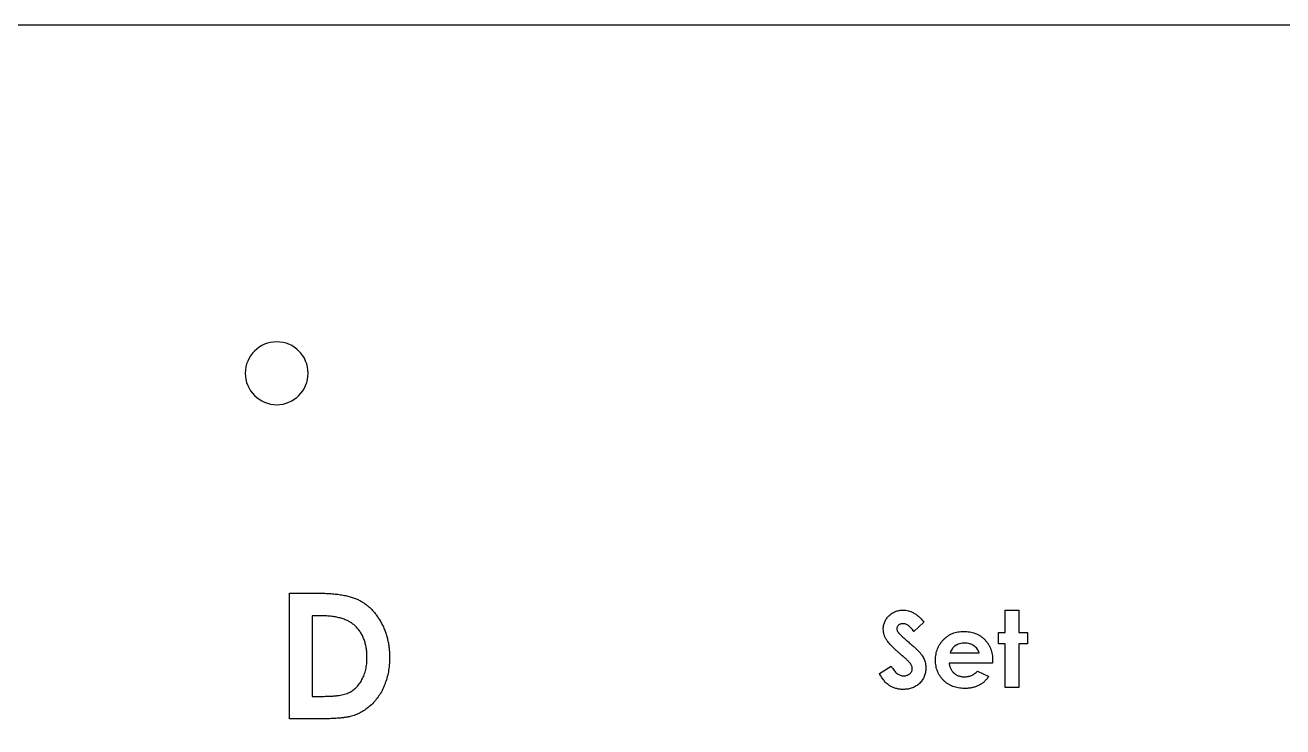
# Model space of a CAD drawing. Extents: x 0 to 254, y 0 to 81.
# Drawn here: x 127.1 to 190.6, y 45.8 to 81.2 of the extents above; entities that cross this region are included whole.
import ezdxf

# ---------------------------------------------------------------- set-up
doc = ezdxf.new("R2010")
doc.units = 0
doc.layers.get('0').update_dxf_attribs({"linetype": 'CONTINUOUS'})
doc.layers.add('1', color=7, linetype='CONTINUOUS')

msp = doc.modelspace()

# ---------------------------------------------------------------- linework, layer by layer
at = {"color": 7}
for points in [[(0.120758, 81.210954), (0.120758, 0.120761), (254.120758, 0.120761), (254.120758, 81.210954)], [(141.408258, 63.620761)], [(177.285758, 49.94384), (177.285758, 47.745761), (176.601911, 47.745761), (176.601911, 49.94384), (176.25999, 49.94384), (176.25999, 50.529998), (176.601911, 50.529998), (176.601911, 51.653445), (177.285758, 51.653445), (177.285758, 50.529998), (177.725374, 50.529998), (177.725374, 49.94384)], [(144.370828, 49.513866)], [(145.504212, 48.88548)]]:
    msp.add_lwpolyline(points, close=True, dxfattribs=at)
for points in [[(141.929793, 46.158208), (140.47204, 46.158235), (140.47204, 52.508235), (141.908168, 52.508235)], [(142.04682, 51.368463), (141.611784, 51.368489), (141.611784, 47.29798), (142.207097, 47.29798)], [(172.498811, 51.046544), (171.987453, 50.578681)], [(175.966911, 49.095903), (175.96453, 48.966893), (173.76879, 48.966893)], [(170.251893, 48.459422), (170.85333, 48.820366)], [(175.199066, 48.572293), (175.771482, 48.299825)], [(174.380131, 47.702819), (174.380176, 47.703004)]]:
    msp.add_lwpolyline(points, dxfattribs=at)
for points in [[(139.820758, 65.208261), (138.944007, 65.208261), (138.233258, 64.497511), (138.233258, 63.620761)], [(141.408258, 63.620761), (141.408258, 64.497511), (140.69751, 65.208261), (139.820758, 65.208261)], [(138.233258, 63.620761), (138.233258, 62.744011), (138.944007, 62.033261), (139.820758, 62.033261)], [(139.820758, 62.033261), (140.69751, 62.033261), (141.408258, 62.744011), (141.408258, 63.620761)], [(141.908168, 52.508235), (142.020131, 52.508235), (142.132094, 52.505589), (142.243986, 52.503208)], [(142.243986, 52.503208), (142.348382, 52.500033), (142.452717, 52.494212), (142.556906, 52.486803)], [(142.556906, 52.486803), (142.654167, 52.47966), (142.7513, 52.470928), (142.848202, 52.460081)], [(142.848202, 52.460081), (142.938368, 52.450026), (143.028332, 52.437856), (143.117874, 52.423198)], [(143.117874, 52.423198), (143.200599, 52.409704), (143.282964, 52.393723), (143.364649, 52.374858)], [(143.364649, 52.374858), (143.439921, 52.357396), (143.514616, 52.337578), (143.588527, 52.315062)], [(143.588527, 52.315062), (143.656788, 52.29416), (143.72438, 52.271247), (143.790781, 52.245107)], [(143.790781, 52.245107), (143.851731, 52.221029), (143.911677, 52.194492), (143.970137, 52.164964)], [(143.970137, 52.164964), (144.026576, 52.136469), (144.08163, 52.105248), (144.135502, 52.072122)], [(144.135502, 52.072122), (144.189418, 52.038943), (144.242151, 52.003886), (144.293234, 51.966527)], [(144.293234, 51.966527), (144.344882, 51.928771), (144.394843, 51.888713), (144.443335, 51.846962)], [(144.443335, 51.846962), (144.492461, 51.804655), (144.540079, 51.760602), (144.585802, 51.71467)], [(144.585802, 51.71467), (144.632591, 51.66768), (144.677397, 51.618706), (144.720638, 51.568382)], [(144.720638, 51.568382), (144.765285, 51.516444), (144.808264, 51.463051), (144.849114, 51.408124)], [(170.735014, 51.368621), (170.758641, 51.391905), (170.783343, 51.41405), (170.809044, 51.435005)], [(170.809044, 51.435005), (170.834285, 51.455643), (170.860503, 51.475037), (170.887657, 51.493028)], [(170.887657, 51.493028), (170.914288, 51.510756), (170.941825, 51.526948), (170.970086, 51.541871)], [(170.970086, 51.541871), (170.998385, 51.556687), (171.02741, 51.570366), (171.057091, 51.582325)], [(171.057091, 51.582325), (171.087031, 51.594232), (171.117638, 51.604815), (171.148679, 51.613599)], [(171.148679, 51.613599), (171.180088, 51.622595), (171.211941, 51.630003), (171.24408, 51.635824)], [(171.24408, 51.635824), (171.276918, 51.641909), (171.310054, 51.646143), (171.343299, 51.648789)], [(171.343299, 51.648789), (171.377819, 51.651434), (171.412458, 51.652493), (171.447095, 51.653287)], [(171.447095, 51.653287), (171.491984, 51.650641), (171.536873, 51.650112), (171.581419, 51.64482)], [(171.581419, 51.64482), (171.625615, 51.639793), (171.669469, 51.631326), (171.712694, 51.620478)], [(171.712694, 51.620478), (171.756216, 51.60963), (171.799099, 51.596137), (171.840914, 51.580023)], [(171.840914, 51.580023), (171.883507, 51.563619), (171.924991, 51.544225), (171.965321, 51.522794)], [(171.965321, 51.522794), (171.986567, 51.511417), (172.007485, 51.499511), (172.027903, 51.486917)], [(172.027903, 51.486917), (172.049546, 51.473423), (172.070599, 51.459109), (172.091252, 51.444186)], [(172.091252, 51.444186), (172.113318, 51.428311), (172.134919, 51.411643), (172.156125, 51.394577)], [(142.3343, 51.36079), (142.238591, 51.365817), (142.142705, 51.36714), (142.04682, 51.368463)], [(142.6027, 51.336713), (142.51352, 51.347825), (142.423987, 51.356027), (142.3343, 51.36079)], [(142.849474, 51.29729), (142.767796, 51.313694), (142.6854, 51.32642), (142.6027, 51.336713)], [(143.077169, 51.241304), (143.00211, 51.263264), (142.926108, 51.281891), (142.849474, 51.29729)], [(143.283238, 51.170078), (143.215948, 51.197515), (143.146966, 51.220878), (143.077169, 51.241304)], [(143.468956, 51.082316), (143.408526, 51.114754), (143.346633, 51.144228), (143.283238, 51.170078)], [(143.635592, 50.979287), (143.582897, 51.017731), (143.526592, 51.051359), (143.468956, 51.082316)], [(143.780605, 50.859695), (143.733374, 50.90105), (143.686145, 50.942378), (143.635592, 50.979287)], [(143.920529, 50.710867), (143.876397, 50.762673), (143.828501, 50.811197), (143.780605, 50.859695)], [(144.849114, 51.408124), (144.890936, 51.351847), (144.930526, 51.293929), (144.968685, 51.235113)], [(144.968685, 51.235113), (145.008152, 51.174258), (145.046087, 51.112452), (145.081896, 51.049402)], [(145.081896, 51.049402), (145.118522, 50.984923), (145.152924, 50.919147), (145.184931, 50.852234)], [(145.184931, 50.852234), (145.217062, 50.785056), (145.24678, 50.716741), (145.273974, 50.647447)], [(170.451851, 50.784739), (170.454682, 50.816224), (170.459498, 50.847551), (170.465583, 50.878639)], [(170.465583, 50.878639), (170.471563, 50.909225), (170.478812, 50.939573), (170.487729, 50.969444)], [(170.487729, 50.969444), (170.49654, 50.998998), (170.507017, 51.02805), (170.519021, 51.056466)], [(170.519021, 51.056466), (170.531033, 51.084882), (170.54458, 51.112637), (170.559471, 51.139651)], [(170.559471, 51.139651), (170.574631, 51.167194), (170.591178, 51.19397), (170.60908, 51.219793)], [(170.60908, 51.219793), (170.627389, 51.246252), (170.647093, 51.271599), (170.667849, 51.296099)], [(170.667849, 51.296099), (170.689148, 51.321234), (170.71154, 51.345497), (170.735014, 51.368621)], [(171.152489, 50.811488), (171.145187, 50.797201), (171.13971, 50.782067), (171.136456, 50.766456)], [(171.179966, 50.85271), (171.169595, 50.839746), (171.16007, 50.826199), (171.152489, 50.811488)], [(171.217362, 50.892398), (171.203736, 50.880227), (171.191354, 50.866998), (171.179966, 50.85271)], [(171.263919, 50.925973), (171.247382, 50.916184), (171.231692, 50.905071), (171.217362, 50.892398)], [(171.315819, 50.950315), (171.297801, 50.943965), (171.280439, 50.935498), (171.263919, 50.925973)], [(171.374586, 50.964867), (171.35461, 50.961957), (171.33484, 50.957194), (171.315819, 50.950315)], [(171.439462, 50.969365), (171.417766, 50.969418), (171.396051, 50.966719), (171.374586, 50.964867)], [(171.508915, 50.96328), (171.486002, 50.966984), (171.462729, 50.968307), (171.439462, 50.969365)], [(171.578368, 50.945023), (171.555746, 50.952961), (171.532521, 50.959575), (171.508915, 50.96328)], [(171.647821, 50.91449), (171.625464, 50.926397), (171.602254, 50.936451), (171.578368, 50.945023)], [(171.716509, 50.87176), (171.694576, 50.887371), (171.671668, 50.901896), (171.647821, 50.91449)], [(171.784436, 50.816806), (171.762793, 50.836386), (171.740206, 50.854774), (171.716509, 50.87176)], [(171.852362, 50.749655), (171.830667, 50.772938), (171.808106, 50.795481), (171.784436, 50.816806)], [(172.156125, 51.394577), (172.178483, 51.376585), (172.200398, 51.358012), (172.221763, 51.338856)], [(172.221763, 51.338856), (172.244676, 51.318218), (172.266949, 51.297052), (172.288925, 51.275514)], [(172.288925, 51.275514), (172.312182, 51.25276), (172.335097, 51.229583), (172.357616, 51.206061)], [(172.357616, 51.206061), (172.381534, 51.181191), (172.404974, 51.155658), (172.427831, 51.129729)], [(172.427831, 51.129729), (172.451935, 51.102371), (172.475372, 51.074458), (172.498811, 51.046544)], [(144.042645, 50.546773), (144.005136, 50.603817), (143.96472, 50.659009), (143.920529, 50.710867)], [(144.145679, 50.369978), (144.114786, 50.430806), (144.080171, 50.489728), (144.042645, 50.546773)], [(144.229634, 50.17789), (144.205065, 50.243348), (144.177324, 50.307669), (144.145679, 50.369978)], [(144.29578, 49.970563), (144.277235, 50.040704), (144.255142, 50.109919), (144.229634, 50.17789)], [(145.273974, 50.647447), (145.301555, 50.577147), (145.326539, 50.505815), (145.349024, 50.433743)], [(145.349024, 50.433743), (145.371818, 50.360665), (145.39204, 50.286793), (145.410081, 50.212392)], [(145.410081, 50.212392), (145.428568, 50.136166), (145.444761, 50.059384), (145.458419, 49.982152)], [(170.447274, 50.687055), (170.448068, 50.719678), (170.448862, 50.752301), (170.451851, 50.784739)], [(170.457963, 50.549683), (170.451243, 50.595059), (170.449259, 50.64107), (170.447274, 50.687055)], [(170.491544, 50.411544), (170.476833, 50.456682), (170.464887, 50.502852), (170.457963, 50.549683)], [(170.546498, 50.273405), (170.525305, 50.318226), (170.506924, 50.364316), (170.491544, 50.411544)], [(170.623582, 50.13524), (170.594737, 50.179425), (170.569035, 50.225701), (170.546498, 50.273405)], [(171.136456, 50.766456), (171.133254, 50.75111), (171.132196, 50.735526), (171.131111, 50.719863)], [(171.131111, 50.719863), (171.131905, 50.703988), (171.132434, 50.688087), (171.134921, 50.672476)], [(171.134921, 50.672476), (171.137302, 50.656601), (171.141774, 50.641097), (171.147145, 50.625909)], [(171.147145, 50.625909), (171.152622, 50.610299), (171.159157, 50.595271), (171.166988, 50.580904)], [(171.166988, 50.580904), (171.175191, 50.565823), (171.184821, 50.551614), (171.19446, 50.53738)], [(171.19446, 50.53738), (171.203218, 50.526267), (171.211976, 50.515155), (171.221172, 50.504572)], [(171.221172, 50.504572), (171.233132, 50.490549), (171.245805, 50.477346), (171.258569, 50.464117)], [(171.258569, 50.464117), (171.274682, 50.447448), (171.290903, 50.430806), (171.307416, 50.414507)], [(171.307416, 50.414507), (171.326995, 50.395193), (171.346998, 50.376249), (171.366947, 50.357278)], [(171.366947, 50.357278), (171.390019, 50.335318), (171.413046, 50.313278), (171.4364, 50.291635)], [(171.4364, 50.291635), (171.463076, 50.267029), (171.490193, 50.242634), (171.517302, 50.218372)], [(171.517302, 50.218372), (171.548047, 50.190829), (171.578781, 50.163312), (171.609652, 50.135928)], [(171.920289, 50.67028), (171.898805, 50.697664), (171.876096, 50.724123), (171.852362, 50.749655)], [(171.987453, 50.578681), (171.965546, 50.609585), (171.943644, 50.640488), (171.920289, 50.67028)], [(173.489496, 50.164423), (173.522754, 50.198369), (173.557729, 50.230648), (173.594059, 50.26134)], [(173.594059, 50.26134), (173.629569, 50.291344), (173.66637, 50.319813), (173.704724, 50.34606)], [(173.704724, 50.34606), (173.742511, 50.371989), (173.78181, 50.39559), (173.822259, 50.417047)], [(173.822259, 50.417047), (173.862701, 50.438479), (173.904294, 50.457687), (173.946667, 50.475044)], [(173.946667, 50.475044), (173.98914, 50.492507), (174.032394, 50.507958), (174.076413, 50.520843)], [(174.076413, 50.520843), (174.121307, 50.534073), (174.166998, 50.544391), (174.213031, 50.552884)], [(174.213031, 50.552884), (174.260544, 50.56188), (174.308421, 50.568759), (174.356517, 50.572728)], [(174.356517, 50.572728), (174.406224, 50.576962), (174.456167, 50.577755), (174.506107, 50.578814)], [(174.506107, 50.578814), (174.558822, 50.57884), (174.611538, 50.576168), (174.664092, 50.572728)], [(174.664092, 50.572728), (174.71472, 50.569024), (174.765195, 50.562409), (174.815209, 50.553678)], [(174.815209, 50.553678), (174.863241, 50.545212), (174.910848, 50.534364), (174.95793, 50.521637)], [(174.95793, 50.521637), (175.00392, 50.509202), (175.04941, 50.49465), (175.093783, 50.477346)], [(175.093783, 50.477346), (175.137273, 50.460413), (175.179694, 50.440728), (175.221241, 50.419349)], [(175.221241, 50.419349), (175.262532, 50.398183), (175.302963, 50.375217), (175.34183, 50.349896)], [(175.34183, 50.349896), (175.381015, 50.324232), (175.41861, 50.296397), (175.454789, 50.266711)], [(175.454789, 50.266711), (175.491436, 50.236654), (175.526631, 50.204852), (175.560112, 50.171302)], [(175.560112, 50.171302), (175.593727, 50.137647), (175.625612, 50.10222), (175.655515, 50.065231)], [(144.342845, 49.749213), (144.330513, 49.823693), (144.315062, 49.897617), (144.29578, 49.970563)], [(144.37083, 49.513892), (144.365257, 49.592685), (144.355762, 49.67124), (144.342845, 49.749213)], [(145.458419, 49.982152), (145.472373, 49.903253), (145.483678, 49.823904), (145.492764, 49.744291)], [(145.492764, 49.744291), (145.502077, 49.662667), (145.509054, 49.580805), (145.513115, 49.498784)], [(170.674718, 50.062744), (170.656938, 50.086292), (170.639761, 50.110475), (170.623582, 50.13524)], [(170.738829, 49.982602), (170.71671, 50.008795), (170.695295, 50.035412), (170.674718, 50.062744)], [(170.816677, 49.895607), (170.790089, 49.924023), (170.763996, 49.952915), (170.738829, 49.982602)], [(170.908263, 49.800965), (170.877294, 49.83208), (170.846671, 49.863539), (170.816677, 49.895607)], [(171.012826, 49.698677), (170.977475, 49.732253), (170.942656, 49.766411), (170.908263, 49.800965)], [(171.131124, 49.589537), (171.09127, 49.625467), (171.051725, 49.661741), (171.012826, 49.698677)], [(171.2624, 49.473543), (171.218251, 49.511749), (171.174505, 49.550458), (171.131124, 49.589537)], [(171.609652, 50.135928), (171.643633, 50.105792), (171.677777, 50.075841), (171.711922, 50.045863)], [(171.711922, 50.045863), (171.743971, 50.018135), (171.776022, 49.990407), (171.80809, 49.962678)], [(171.80809, 49.962678), (171.836879, 49.937808), (171.865682, 49.912937), (171.894333, 49.887881)], [(171.894333, 49.887881), (171.919839, 49.865656), (171.945239, 49.84314), (171.970655, 49.820729)], [(171.970655, 49.820729), (171.992827, 49.80115), (172.015004, 49.78165), (172.037055, 49.761965)], [(172.037055, 49.761965), (172.055999, 49.745032), (172.074853, 49.728019), (172.093533, 49.710822)], [(172.093533, 49.710822), (172.108905, 49.696799), (172.124137, 49.682405), (172.139327, 49.668091)], [(172.139327, 49.668091), (172.15163, 49.65645), (172.163907, 49.644808), (172.175961, 49.632981)], [(172.175961, 49.632981), (172.18493, 49.62425), (172.19382, 49.615254), (172.202673, 49.606258)], [(172.202673, 49.606258), (172.23631, 49.569852), (172.269946, 49.533445), (172.301892, 49.495583)], [(173.110176, 49.423325), (173.118669, 49.470368), (173.129358, 49.516988), (173.14223, 49.562999)], [(173.14223, 49.562999), (173.154877, 49.608163), (173.169657, 49.652745), (173.186497, 49.69656)], [(173.186497, 49.69656), (173.203193, 49.739952), (173.221893, 49.782577), (173.242975, 49.82401)], [(173.242975, 49.82401), (173.26393, 49.865179), (173.287211, 49.905132), (173.312429, 49.94384)], [(173.312429, 49.94384), (173.338014, 49.983078), (173.36556, 50.021019), (173.394857, 50.057558)], [(173.394857, 50.057558), (173.42463, 50.094705), (173.456203, 50.130398), (173.489496, 50.164423)], [(175.655515, 50.065231), (175.684953, 50.028798), (175.712469, 49.990804), (175.737943, 49.951487)], [(175.737943, 49.951487), (175.763502, 49.912064), (175.786984, 49.871318), (175.808158, 49.829381)], [(175.808158, 49.829381), (175.82959, 49.786969), (175.84864, 49.743339), (175.865401, 49.698862)], [(175.865401, 49.698862), (175.882467, 49.653592), (175.897146, 49.607449), (175.909668, 49.560723)], [(175.909668, 49.560723), (175.922607, 49.51241), (175.933243, 49.463489), (175.941723, 49.414197)], [(144.344116, 48.794226), (144.352085, 48.844126), (144.359144, 48.894132), (144.364468, 48.94435)], [(144.364468, 48.94435), (144.370027, 48.996764), (144.373691, 49.04939), (144.375916, 49.102068)], [(144.379731, 49.264734), (144.378223, 49.347734), (144.376694, 49.430919), (144.370828, 49.513866)], [(144.375916, 49.102068), (144.378218, 49.156308), (144.378969, 49.2106), (144.379731, 49.264734)], [(145.519476, 49.244282), (145.516642, 49.124478), (145.513809, 49.004754), (145.504212, 48.88548)], [(145.513115, 49.498784), (145.517312, 49.414065), (145.518394, 49.329213), (145.519476, 49.244282)], [(171.407413, 49.349903), (171.358917, 49.390914), (171.310422, 49.431951), (171.2624, 49.473543)], [(171.48374, 49.285028), (171.458445, 49.306723), (171.432929, 49.32834), (171.407413, 49.349903)], [(171.552431, 49.224729), (171.529756, 49.245102), (171.506827, 49.265131), (171.48374, 49.285028)], [(171.614251, 49.168241), (171.593798, 49.187291), (171.573216, 49.206102), (171.552431, 49.224729)], [(171.669202, 49.116356), (171.651025, 49.133818), (171.632705, 49.151096), (171.614251, 49.168241)], [(171.717287, 49.069022), (171.701492, 49.085161), (171.685418, 49.100772), (171.669202, 49.116356)], [(171.758502, 49.025524), (171.745087, 49.040341), (171.731308, 49.054814), (171.717287, 49.069022)], [(171.792082, 48.986604), (171.781208, 48.999833), (171.76999, 49.012798), (171.758502, 49.025524)], [(171.818795, 48.952261), (171.810222, 48.963903), (171.801279, 48.97528), (171.792082, 48.986604)], [(171.860009, 48.887385), (171.847865, 48.909875), (171.833921, 48.931571), (171.818795, 48.952261)], [(172.301892, 49.495583), (172.331359, 49.460658), (172.359386, 49.424489), (172.385847, 49.38721)], [(172.385847, 49.38721), (172.41003, 49.353131), (172.432922, 49.3181), (172.453774, 49.281879)], [(172.453774, 49.281879), (172.473141, 49.24825), (172.490754, 49.21359), (172.506436, 49.178083)], [(172.506436, 49.178083), (172.521518, 49.143978), (172.534789, 49.109053), (172.546124, 49.07352)], [(172.546124, 49.07352), (172.557474, 49.03796), (172.566867, 49.001765), (172.574363, 48.965146)], [(172.574363, 48.965146), (172.582089, 48.927337), (172.587804, 48.889079), (172.591164, 48.850661)], [(173.084987, 49.1226), (173.086046, 49.173797), (173.087104, 49.224994), (173.091099, 49.276032)], [(173.091099, 48.972978), (173.087157, 49.02272), (173.086072, 49.072647), (173.084987, 49.1226)], [(173.091099, 49.276032), (173.094909, 49.325377), (173.101365, 49.374563), (173.110176, 49.423325)], [(173.110176, 48.829494), (173.101418, 48.876961), (173.094909, 48.924877), (173.091099, 48.972978)], [(173.76879, 48.966893), (173.773261, 48.941493), (173.777733, 48.915854), (173.783289, 48.89056)], [(175.941723, 49.414197), (175.950533, 49.362868), (175.956989, 49.311142), (175.960799, 49.259257)], [(175.960799, 49.259257), (175.964768, 49.204938), (175.965853, 49.150434), (175.966911, 49.095903)], [(144.186383, 48.258709), (144.205224, 48.29964), (144.222721, 48.341179), (144.238537, 48.383381)], [(144.238537, 48.383381), (144.254544, 48.426058), (144.268833, 48.469397), (144.281786, 48.513106)], [(144.281786, 48.513106), (144.295227, 48.558482), (144.307228, 48.604308), (144.317403, 48.650504)], [(144.317403, 48.650504), (144.327883, 48.698102), (144.336424, 48.746098), (144.344116, 48.794226)], [(145.458419, 48.540781), (145.438134, 48.429815), (145.41291, 48.319801), (145.382097, 48.211322)], [(145.504213, 48.885507), (145.494918, 48.76999), (145.479278, 48.654896), (145.458419, 48.540781)], [(170.306082, 48.358113), (170.287402, 48.391609), (170.269646, 48.425608), (170.251893, 48.459422)], [(170.36256, 48.263471), (170.342716, 48.294401), (170.323978, 48.326019), (170.306082, 48.358113)], [(170.422091, 48.17645), (170.401507, 48.204945), (170.381533, 48.233891), (170.36256, 48.263471)], [(170.85333, 48.820366), (170.875529, 48.78179), (170.89774, 48.743187), (170.922021, 48.705908)], [(170.922021, 48.705908), (170.944273, 48.671697), (170.968294, 48.638598), (170.993763, 48.606689)], [(170.993763, 48.606689), (171.017046, 48.577479), (171.041547, 48.549248), (171.067796, 48.52271)], [(171.067796, 48.52271), (171.092006, 48.498368), (171.117707, 48.475217), (171.14488, 48.454024)], [(171.14488, 48.454024), (171.170068, 48.434445), (171.196511, 48.416374), (171.224255, 48.400605)], [(171.224255, 48.400605), (171.250396, 48.385788), (171.277685, 48.372929), (171.305921, 48.362452)], [(171.305921, 48.362452), (171.333411, 48.352133), (171.361798, 48.344196), (171.390638, 48.339433)], [(171.390638, 48.339433), (171.419343, 48.334671), (171.448495, 48.333348), (171.477646, 48.33176)], [(171.477646, 48.33176), (171.507298, 48.33184), (171.536947, 48.334406), (171.566179, 48.338639)], [(171.566179, 48.338639), (171.593661, 48.342873), (171.620767, 48.350017), (171.64708, 48.359277)], [(171.64708, 48.359277), (171.67248, 48.368273), (171.697142, 48.379385), (171.720349, 48.392879)], [(171.720349, 48.392879), (171.743949, 48.406637), (171.766058, 48.422989), (171.786751, 48.440954)], [(171.786751, 48.440954), (171.806648, 48.458152), (171.825227, 48.476964), (171.841702, 48.497442)], [(171.841702, 48.497442), (171.856916, 48.516492), (171.870346, 48.536759), (171.88139, 48.558482)], [(171.88901, 48.822509), (171.88094, 48.844734), (171.87123, 48.86651), (171.860009, 48.887385)], [(171.88139, 48.558482), (171.891867, 48.579119), (171.900202, 48.600921), (171.905044, 48.623358)], [(171.906552, 48.757634), (171.902848, 48.779594), (171.89663, 48.801396), (171.88901, 48.822509)], [(171.905044, 48.623358), (171.909965, 48.646112), (171.911314, 48.669448), (171.912664, 48.692784)], [(171.912664, 48.692784), (171.911341, 48.71448), (171.910282, 48.736255), (171.906552, 48.757634)], [(172.517133, 48.302683), (172.503904, 48.27043), (172.489294, 48.238759), (172.472866, 48.208041)], [(172.552244, 48.401901), (172.542428, 48.36822), (172.530468, 48.335147), (172.517133, 48.302683)], [(172.576665, 48.507232), (172.570103, 48.471751), (172.562324, 48.436482), (172.552244, 48.401901)], [(172.591931, 48.617113), (172.588835, 48.580283), (172.583411, 48.543639), (172.576665, 48.507232)], [(172.591164, 48.850661), (172.594577, 48.811344), (172.595556, 48.771868), (172.596508, 48.732366)], [(172.596508, 48.732366), (172.595715, 48.693895), (172.595185, 48.655399), (172.591931, 48.617113)], [(173.14223, 48.692096), (173.129345, 48.73734), (173.118709, 48.783219), (173.110176, 48.829494)], [(173.186497, 48.561604), (173.169538, 48.604308), (173.154822, 48.647911), (173.14223, 48.692096)], [(173.242975, 48.437964), (173.222073, 48.478181), (173.203211, 48.519456), (173.186497, 48.561604)], [(173.312429, 48.319642), (173.287214, 48.357822), (173.26406, 48.39735), (173.242975, 48.437964)], [(173.394857, 48.208226), (173.365517, 48.243945), (173.337913, 48.281093), (173.312429, 48.319642)], [(173.783289, 48.89056), (173.788634, 48.866219), (173.794984, 48.841956), (173.802365, 48.818064)], [(173.802365, 48.818064), (173.809536, 48.794781), (173.817685, 48.771921), (173.826786, 48.749379)], [(173.826786, 48.749379), (173.835571, 48.727683), (173.845254, 48.706225), (173.85579, 48.68527)], [(173.85579, 48.68527), (173.866109, 48.664633), (173.877248, 48.644524), (173.889371, 48.624972)], [(173.889371, 48.624972), (173.90141, 48.605392), (173.914427, 48.586686), (173.928297, 48.568483)], [(173.928297, 48.568483), (173.942214, 48.550227), (173.956988, 48.532658), (173.972561, 48.515831)], [(173.972561, 48.515831), (173.988092, 48.499162), (174.004388, 48.482996), (174.021409, 48.467756)], [(174.021409, 48.467756), (174.038527, 48.45241), (174.056342, 48.437885), (174.074833, 48.424232)], [(174.074833, 48.424232), (174.09301, 48.410738), (174.111838, 48.398303), (174.131311, 48.386847)], [(174.131311, 48.386847), (174.150838, 48.375469), (174.171031, 48.365151), (174.191607, 48.355546)], [(174.191607, 48.355546), (174.212351, 48.346021), (174.233472, 48.33729), (174.254954, 48.329617)], [(174.254954, 48.329617), (174.276994, 48.32168), (174.29942, 48.3148), (174.322118, 48.30898)], [(174.322118, 48.30898), (174.345534, 48.302894), (174.369233, 48.298132), (174.393098, 48.294428)], [(174.393098, 48.294428), (174.417651, 48.290459), (174.442355, 48.287813), (174.467128, 48.285961)], [(174.467128, 48.285961), (174.493031, 48.283315), (174.519005, 48.283315), (174.544985, 48.282786)], [(174.544985, 48.282786), (174.576335, 48.282918), (174.607686, 48.285696), (174.638862, 48.287548)], [(174.638862, 48.287548), (174.669082, 48.290459), (174.699139, 48.295221), (174.728923, 48.301307)], [(174.728923, 48.301307), (174.75803, 48.307392), (174.786877, 48.314536), (174.815167, 48.323532)], [(174.815167, 48.323532), (174.84372, 48.332528), (174.871705, 48.343375), (174.899122, 48.355573)], [(174.899122, 48.355573), (174.926506, 48.367744), (174.953319, 48.381237), (174.979259, 48.396028)], [(174.979259, 48.396028), (175.005558, 48.411109), (175.030971, 48.42783), (175.05558, 48.445637)], [(175.05558, 48.445637), (175.08098, 48.463893), (175.105512, 48.483552), (175.128851, 48.504401)], [(175.128851, 48.504401), (175.153114, 48.526097), (175.176095, 48.549221), (175.199066, 48.572293)], [(175.771482, 48.299825), (175.753464, 48.274954), (175.735438, 48.25003), (175.716531, 48.225795)], [(143.668665, 47.604897), (143.698759, 47.626593), (143.728114, 47.649532), (143.756436, 47.673583)], [(143.756436, 47.673583), (143.785485, 47.698189), (143.813447, 47.724198), (143.84039, 47.751159)], [(143.84039, 47.751159), (143.867757, 47.778569), (143.894073, 47.806986), (143.919256, 47.836407)], [(143.919256, 47.836407), (143.944976, 47.866438), (143.969517, 47.897473), (143.993034, 47.92925)], [(143.993034, 47.92925), (144.017521, 47.962349), (144.040901, 47.996269), (144.062996, 48.031008)], [(144.062996, 48.031008), (144.085949, 48.067098), (144.107513, 48.10406), (144.12787, 48.141684)], [(144.12787, 48.141684), (144.148634, 48.180048), (144.16814, 48.219074), (144.186383, 48.258709)], [(145.275247, 47.895859), (145.235627, 47.795344), (145.191305, 47.696707), (145.141683, 47.600743)], [(145.382097, 48.211322), (145.351751, 48.10451), (145.315984, 47.999206), (145.275247, 47.895859)], [(170.483914, 48.095567), (170.462482, 48.12176), (170.441985, 48.14896), (170.422091, 48.17645)], [(170.548022, 48.022277), (170.525797, 48.045825), (170.504416, 48.070405), (170.483914, 48.095567)], [(170.615187, 47.955893), (170.591956, 47.97706), (170.569591, 47.999338), (170.548022, 48.022277)], [(170.685404, 47.896362), (170.661274, 47.915412), (170.637824, 47.935176), (170.615187, 47.955893)], [(170.757908, 47.843683), (170.733037, 47.860088), (170.708894, 47.877894), (170.685404, 47.896362)], [(170.833468, 47.79791), (170.807697, 47.812198), (170.78244, 47.827385), (170.757908, 47.843683)], [(170.912081, 47.758223), (170.885363, 47.770394), (170.859156, 47.783623), (170.833468, 47.79791)], [(170.994507, 47.724621), (170.966609, 47.734675), (170.939084, 47.746052), (170.912081, 47.758223)], [(171.079988, 47.697157), (171.051178, 47.705359), (171.022653, 47.714355), (170.994507, 47.724621)], [(171.167758, 47.675726), (171.138255, 47.681811), (171.108976, 47.688955), (171.079988, 47.697157)], [(171.259347, 47.66038), (171.22865, 47.664349), (171.198085, 47.669376), (171.167758, 47.675726)], [(171.354747, 47.65112), (171.32286, 47.653765), (171.29103, 47.656147), (171.259347, 47.66038)], [(171.452439, 47.647945), (171.419856, 47.647892), (171.38727, 47.647892), (171.354747, 47.65112)], [(171.576847, 47.652443), (171.535463, 47.649532), (171.493953, 47.648738), (171.452439, 47.647945)], [(171.695144, 47.666995), (171.65597, 47.66038), (171.616465, 47.655353), (171.576847, 47.652443)], [(171.807338, 47.691336), (171.770323, 47.681547), (171.732887, 47.673345), (171.695144, 47.666995)], [(171.91419, 47.724912), (171.879154, 47.711947), (171.843446, 47.700835), (171.807338, 47.691336)], [(172.014171, 47.767669), (171.981582, 47.751794), (171.948202, 47.73748), (171.91419, 47.724912)], [(172.10881, 47.820321), (172.078303, 47.801006), (172.04663, 47.783517), (172.014171, 47.767669)], [(172.19658, 47.882895), (172.168386, 47.86067), (172.139176, 47.839556), (172.10881, 47.820321)], [(172.279008, 47.95465), (172.252709, 47.929514), (172.225163, 47.905517), (172.19658, 47.882895)], [(172.353806, 48.034025), (172.330285, 48.006296), (172.30526, 47.979812), (172.279008, 47.95465)], [(172.417915, 48.117977), (172.397991, 48.088926), (172.376592, 48.06088), (172.353806, 48.034025)], [(172.472866, 48.208041), (172.456277, 48.177032), (172.437825, 48.147002), (172.417915, 48.117977)], [(173.489496, 48.103663), (173.456357, 48.137053), (173.42471, 48.171873), (173.394857, 48.208226)], [(173.594059, 48.008254), (173.55752, 48.038126), (173.522756, 48.070167), (173.489496, 48.103663)], [(173.707015, 47.925837), (173.667984, 47.951501), (173.630153, 47.978753), (173.594059, 48.008254)], [(173.826839, 47.855616), (173.785731, 47.877047), (173.745779, 47.900463), (173.707015, 47.925837)], [(173.953535, 47.79836), (173.910302, 47.815029), (173.86799, 47.834264), (173.826839, 47.855616)], [(174.088626, 47.754095), (174.042909, 47.766531), (173.997742, 47.781242), (173.953535, 47.79836)], [(174.230583, 47.722054), (174.182799, 47.730521), (174.135426, 47.741369), (174.088626, 47.754095)], [(174.380176, 47.703004), (174.330058, 47.706709), (174.2801, 47.713323), (174.230583, 47.722054)], [(174.537354, 47.696469), (174.484887, 47.696681), (174.432423, 47.69938), (174.380131, 47.702819)], [(174.639626, 47.699115), (174.605558, 47.696469), (174.571456, 47.696469), (174.537354, 47.696469)], [(174.73808, 47.705994), (174.705327, 47.702819), (174.672493, 47.700438), (174.639626, 47.699115)], [(174.832722, 47.717371), (174.801284, 47.712609), (174.769719, 47.708905), (174.73808, 47.705994)], [(174.924307, 47.733511), (174.893923, 47.727425), (174.863382, 47.722134), (174.832722, 47.717371)], [(175.012077, 47.754148), (174.983084, 47.746211), (174.953769, 47.739596), (174.924307, 47.733511)], [(175.096032, 47.780078), (175.068286, 47.770553), (175.040335, 47.761821), (175.012077, 47.754148)], [(175.176934, 47.809843), (175.150275, 47.798995), (175.123253, 47.789206), (175.096032, 47.780078)], [(175.254018, 47.844186), (175.228777, 47.831751), (175.20303, 47.820374), (175.176934, 47.809843)], [(175.328051, 47.883874), (175.303762, 47.869851), (175.279145, 47.856542), (175.254018, 47.844186)], [(175.399793, 47.928138), (175.37643, 47.912528), (175.352414, 47.897897), (175.328051, 47.883874)], [(175.468484, 47.977748), (175.446153, 47.96055), (175.42329, 47.943828), (175.399793, 47.928138)], [(175.534122, 48.031934), (175.512823, 48.013149), (175.49092, 47.995131), (175.468484, 47.977748)], [(175.597468, 48.091466), (175.576989, 48.071093), (175.55587, 48.05109), (175.534122, 48.031934)], [(175.658526, 48.156342), (175.638788, 48.134117), (175.618463, 48.112474), (175.597468, 48.091466)], [(175.716531, 48.225795), (175.697983, 48.201982), (175.678563, 48.17891), (175.658526, 48.156342)], [(142.207097, 47.29798), (142.27793, 47.298113), (142.348763, 47.298245), (142.419526, 47.300626)], [(142.419526, 47.300626), (142.484865, 47.303272), (142.550145, 47.306712), (142.61542, 47.310945)], [(142.61542, 47.310945), (142.67613, 47.314649), (142.736836, 47.318618), (142.797321, 47.324968)], [(142.797321, 47.324968), (142.85303, 47.330789), (142.90855, 47.338197), (142.963958, 47.346664)], [(142.963958, 47.346664), (143.014642, 47.354337), (143.065231, 47.362803), (143.11533, 47.373387)], [(143.11533, 47.373387), (143.161483, 47.383176), (143.207221, 47.395082), (143.25271, 47.407729)], [(143.25271, 47.407729), (143.293418, 47.419107), (143.333928, 47.431277), (143.373553, 47.445882)], [(143.373553, 47.445882), (143.409903, 47.459376), (143.445508, 47.474748), (143.480404, 47.491682)], [(143.480404, 47.491682), (143.513377, 47.507557), (143.545718, 47.52494), (143.577078, 47.543831)], [(143.577078, 47.543831), (143.608504, 47.562881), (143.638944, 47.583333), (143.668665, 47.604897)], [(144.803321, 47.090653), (144.739657, 47.014797), (144.671703, 46.942486), (144.599796, 46.874409)], [(144.98395, 47.33235), (144.928265, 47.24853), (144.868008, 47.167752), (144.803321, 47.090653)], [(145.141683, 47.600743), (145.093992, 47.508536), (145.041405, 47.418842), (144.98395, 47.33235)], [(143.914169, 46.406308), (143.833896, 46.370351), (143.751448, 46.339263), (143.667394, 46.313439)], [(144.152039, 46.53098), (144.075436, 46.484598), (143.99593, 46.442926), (143.914169, 46.406308)], [(144.379734, 46.687428), (144.306573, 46.631389), (144.230842, 46.578684), (144.152039, 46.53098)], [(144.599796, 46.874409), (144.52987, 46.80821), (144.456206, 46.746007), (144.379734, 46.687428)], [(142.22745, 46.160854), (142.128247, 46.158208), (142.02902, 46.158208), (141.929793, 46.158208)], [(142.502209, 46.168527), (142.410637, 46.165352), (142.319054, 46.162442), (142.22745, 46.160854)], [(142.754072, 46.179904), (142.670193, 46.174877), (142.586206, 46.171437), (142.502209, 46.168527)], [(142.983039, 46.197631), (142.906792, 46.190752), (142.830478, 46.184402), (142.754072, 46.179904)], [(143.187837, 46.219327), (143.119726, 46.21086), (143.05141, 46.203981), (142.983039, 46.197631)], [(143.37101, 46.246023), (143.310117, 46.235969), (143.249059, 46.226973), (143.187837, 46.219327)], [(143.530014, 46.276556), (143.477405, 46.26465), (143.42427, 46.25486), (143.37101, 46.246023)], [(143.667394, 46.313439), (143.622048, 46.299416), (143.576234, 46.287246), (143.530014, 46.276556)]]:
    msp.add_open_spline(points, degree=3, dxfattribs=at)
at = {"layer": '1', "color": 7}
msp.add_lwpolyline([(174.000091, 49.783582)], close=True, dxfattribs=at)
msp.add_lwpolyline([(173.817682, 49.504235), (175.283066, 49.504235)], dxfattribs=at)
for points in [[(173.875687, 49.615651), (173.854758, 49.579429), (173.836216, 49.541832), (173.817682, 49.504235)], [(173.936745, 49.708758), (173.914678, 49.678807), (173.894242, 49.647771), (173.875687, 49.615651)], [(174.000091, 49.783555), (173.976834, 49.760801), (173.956165, 49.735137), (173.936745, 49.708758)], [(174.065729, 49.840018), (174.043187, 49.822026), (174.020631, 49.803796), (174.000091, 49.783582)], [(174.176396, 49.907116), (174.138008, 49.887537), (174.101868, 49.863777), (174.065729, 49.840018)], [(174.296221, 49.95445), (174.255028, 49.94175), (174.214599, 49.926589), (174.176396, 49.907116)], [(174.424443, 49.983448), (174.381086, 49.977627), (174.338255, 49.967309), (174.296221, 49.95445)], [(174.561823, 49.992709), (174.515836, 49.990063), (174.469851, 49.989798), (174.424443, 49.983448)], [(174.687754, 49.984242), (174.646032, 49.989534), (174.603926, 49.991121), (174.561823, 49.992709)], [(174.806052, 49.959107), (174.767367, 49.970748), (174.727735, 49.979215), (174.687754, 49.984242)], [(174.916719, 49.916376), (174.881032, 49.933574), (174.843998, 49.947756), (174.806052, 49.959107)], [(175.018991, 49.856845), (174.986572, 49.879335), (174.952316, 49.899284), (174.916719, 49.916376)], [(175.109053, 49.783556), (175.080835, 49.810146), (175.050797, 49.834726), (175.018991, 49.856845)], [(175.183848, 49.701138), (175.16149, 49.730798), (175.136101, 49.758076), (175.109053, 49.783556)], [(175.241088, 49.607264), (175.225107, 49.640257), (175.205946, 49.671848), (175.183848, 49.701138)], [(175.283066, 49.504235), (175.270155, 49.539054), (175.25727, 49.573873), (175.241088, 49.607264)]]:
    msp.add_open_spline(points, degree=3, dxfattribs=at)

doc.saveas('drawing.dxf')
